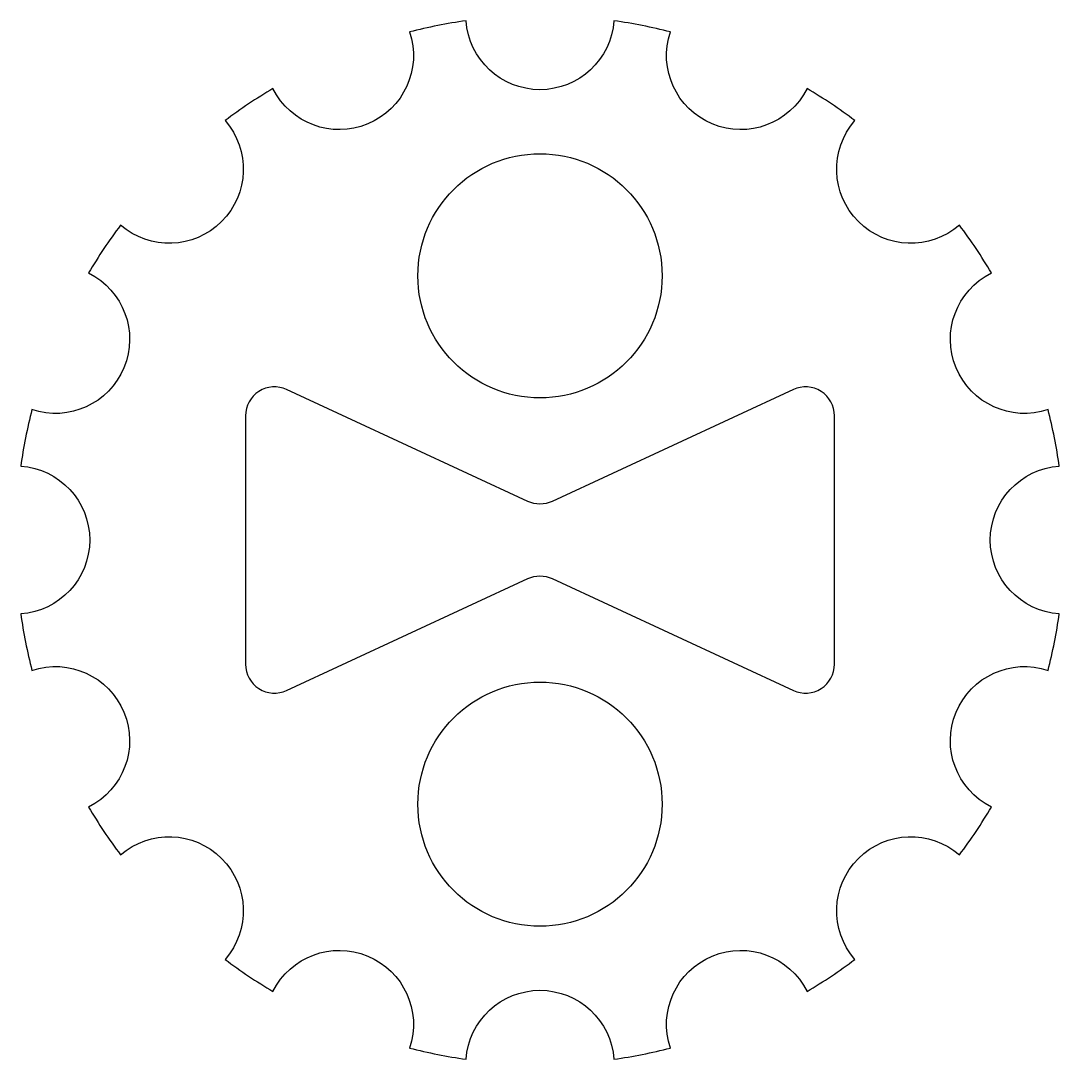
# Model space of a CAD drawing. Header units: millimetres. Extents: x -26.9 to 26.9, y -26.9 to 26.9.
import ezdxf

# ---------------------------------------------------------------- set-up
doc = ezdxf.new("R2010")
doc.units = ezdxf.units.MM
doc.layers.get('0').update_dxf_attribs({"linetype": 'CONTINUOUS'})

msp = doc.modelspace()

# ---------------------------------------------------------------- linework, layer by layer
for points in [[(-6.759, 26.341, -0.931625), (-13.847, 23.405, 0.027415), (-16.325, 21.75, -0.931625), (-21.75, 16.325, 0.027415), (-23.405, 13.847, -0.931625), (-26.341, 6.759, 0.027415), (-26.923, 3.836, -0.931625), (-26.923, -3.836, 0.027415), (-26.341, -6.759, -0.931625), (-23.405, -13.847, 0.027415), (-21.75, -16.325, -0.931625), (-16.325, -21.75, 0.027415), (-13.847, -23.405, -0.931625), (-6.759, -26.341, 0.027415), (-3.836, -26.923, -0.931625), (3.836, -26.923, 0.027415), (6.759, -26.341, -0.931625), (13.847, -23.405, 0.027415), (16.325, -21.75, -0.931625), (21.75, -16.325, 0.027415), (23.405, -13.847, -0.931625), (26.341, -6.759, 0.027415), (26.923, -3.836, -0.931625), (26.923, 3.836, 0.027415), (26.341, 6.759, -0.931625), (23.405, 13.847, 0.027415), (21.75, 16.325, -0.931625), (16.325, 21.75, 0.027415), (13.847, 23.405, -0.931625), (6.759, 26.341, 0.027415), (3.836, 26.923, -0.931625), (-3.836, 26.923, 0.027415)], [(-0.631, -1.998, -0.22069), (0.631, -1.998), (13.138, -7.8, 0.547996), (15.269, -6.44), (15.269, 6.44, 0.547996), (13.138, 7.8), (0.631, 1.998, -0.22069), (-0.631, 1.998), (-13.138, 7.8, 0.547996), (-15.269, 6.44), (-15.269, -6.44, 0.547996), (-13.138, -7.8)]]:
    msp.add_lwpolyline(points, format="xyb", close=True)
for centre in [(0, 13.699), (0, -13.699)]:
    msp.add_circle(centre, 6.33)

doc.saveas('drawing.dxf')
